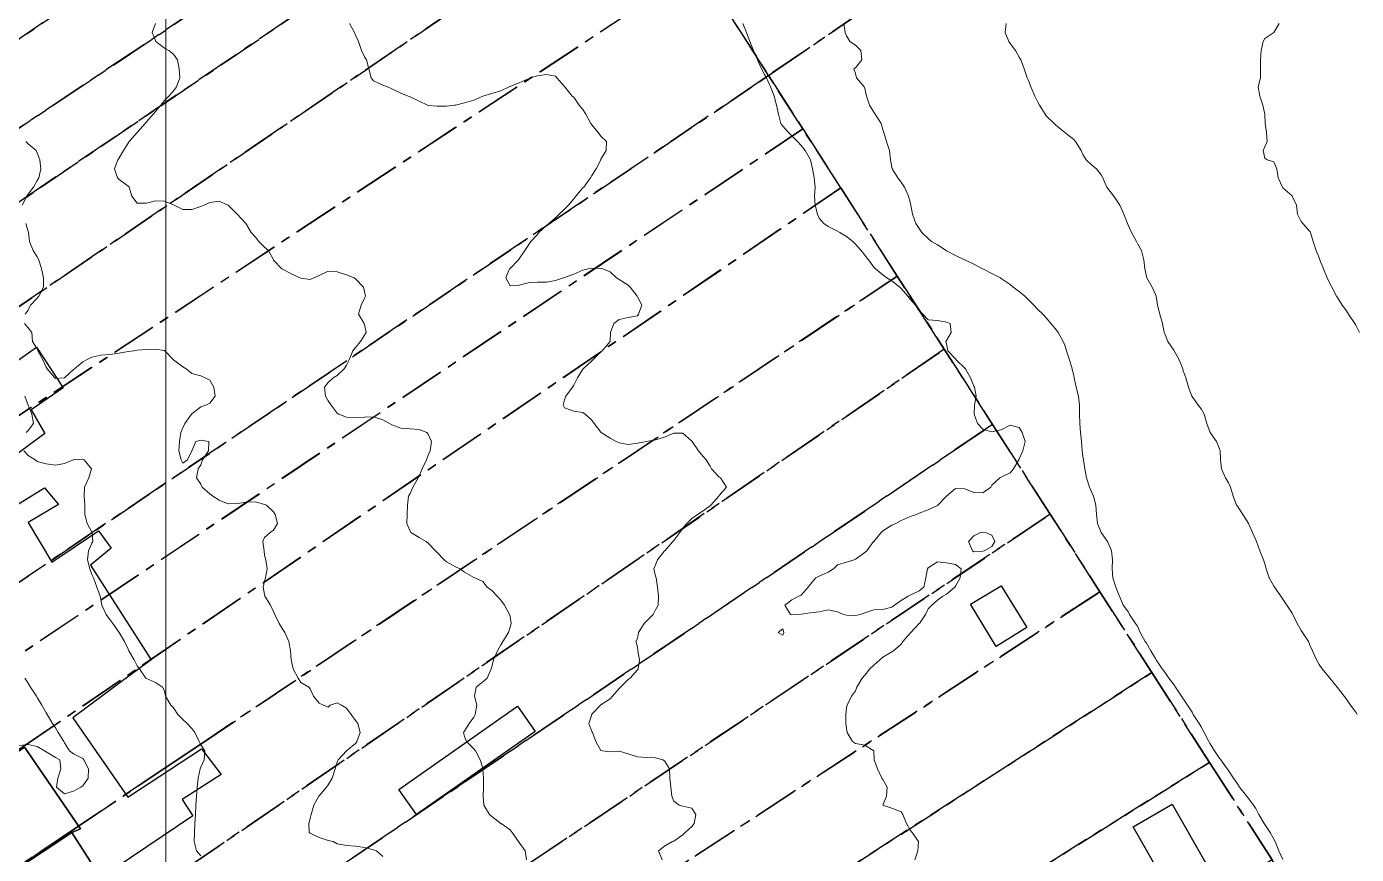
# Model space of a CAD drawing. Header units: centimetres. Extents: x 0 to 642158, y -847 to 649707.
# Drawn here: x 616659.2 to 616732.3, y 621418.5 to 621464.1 of the extents above; entities that cross this region are included whole.
import ezdxf

# ---------------------------------------------------------------- set-up
doc = ezdxf.new("R2010")
doc.units = ezdxf.units.CM
doc.header["$MEASUREMENT"] = 0
doc.linetypes.add('CENTERX2', pattern=[4, 2.5, -0.5, 0.5, -0.5])
doc.layers.add('MEV_grille', color=254, linetype='Continuous', lineweight=9)
doc.layers.add('WAL_topographie 0.5', color=253, linetype='Continuous', lineweight=20)
doc.layers.add('SPW_batiments', color=7, linetype='Continuous')
doc.layers.add('SPW_parcellaire cadastral', color=7, linetype='CENTERX2', lineweight=25, true_color=0xff0542)

# ---------------------------------------------------------------- blocks, each defined once
blk = doc.blocks.new('*U112')
at = {"layer": 'MEV_grille', "transparency": 33554687}
blk.add_lwpolyline([(0, 1825.476), (0, -1825.476)], dxfattribs=at)
blk = doc.blocks.new('*U113')
at = {"layer": 'MEV_grille', "color": 0, "linetype": 'ByBlock', "lineweight": -2, "transparency": 16777216}
blk.add_blockref('*U112', (1300, 0), dxfattribs=at)

msp = doc.modelspace()

# ---------------------------------------------------------------- linework, layer by layer
at = {"layer": 'SPW_batiments'}
for points in [[(616654.476, 621442.747), (616659.708, 621446.448), (616661.175, 621444.215)], [(616661.175, 621444.215), (616659.409, 621442.998), (616660.176, 621441.698), (616658.409, 621440.398)], [(616657.609, 621437.147), (616660.159, 621438.715), (616660.926, 621437.798), (616659.259, 621436.798), (616660.56, 621434.615), (616663.126, 621436.348), (616663.809, 621435.398), (616662.677, 621434.448), (616666.01, 621429.249), (616664.44, 621428.086), (616661.711, 621426.065), (616664.728, 621421.698), (616668.778, 621424.349), (616669.861, 621422.949), (616667.711, 621421.566), (616668.311, 621420.666), (616663.254, 621417.256), (616661.661, 621419.748), (616662.128, 621419.948), (616659.182, 621424.264), (616659.055, 621424.45)], [(616714.16, 621431.021), (616712.477, 621429.987), (616711.076, 621432.304), (616712.759, 621433.321), (616714.16, 621431.021)], [(616687.127, 621425.301), (616680.611, 621420.75), (616679.628, 621422.117), (616686.16, 621426.701), (616687.127, 621425.301)], [(616659.182, 621424.264), (616662.128, 621419.948), (616661.661, 621419.748), (616653.862, 621414.597), (616653.753, 621414.75), (616650.811, 621418.863), (616659.055, 621424.45), (616659.182, 621424.264)], [(616724.011, 621418.072), (616721.861, 621416.822), (616720.011, 621420.072), (616722.16, 621421.305), (616724.011, 621418.072)], [(616663.254, 621417.256), (616664.362, 621415.523), (616664.511, 621415.288), (616656.832, 621410.15), (616653.958, 621414.453), (616653.862, 621414.597), (616661.661, 621419.748), (616663.254, 621417.256)]]:
    msp.add_lwpolyline(points, dxfattribs=at)
at = {"layer": 'SPW_parcellaire cadastral'}
for points in [[(616696.133, 621467.351), (616693.082, 621472.101), (616690.565, 621476.021), (616688.886, 621478.637), (616686.522, 621482.319), (616684.46, 621485.532), (616682.167, 621489.104), (616680.714, 621491.366), (616679.157, 621493.792), (616675.912, 621498.847), (616673.396, 621502.766), (616677.348, 621505.492), (616683.225, 621509.546), (616727.772, 621539.425), (616728.606, 621539.982), (616746.651, 621552.566), (616774.889, 621512.583), (616699.965, 621461.379), (616697.945, 621464.525), (616696.133, 621467.351)], [(616709.628, 621446.327), (616707.044, 621450.352), (616703.931, 621455.201), (616701.85, 621458.443), (616699.965, 621461.379), (616774.889, 621512.583)], [(616686.522, 621482.319), (616653.394, 621459.731), (616640.659, 621451.047), (616632.165, 621445.256), (616630.005, 621448.326), (616638.517, 621454.142), (616643.336, 621457.435), (616684.46, 621485.532), (616686.522, 621482.319)], [(616634.338, 621442.166), (616632.165, 621445.256), (616640.659, 621451.047), (616653.394, 621459.731), (616686.522, 621482.319), (616688.886, 621478.637), (616653.961, 621455.286), (616646.815, 621450.508), (616642.858, 621447.862), (616634.338, 621442.166)], [(616634.338, 621442.166), (616642.858, 621447.862), (616646.815, 621450.508), (616653.961, 621455.286), (616688.886, 621478.637), (616690.565, 621476.021), (616650.003, 621448.485), (616644.846, 621444.984), (616636.393, 621439.245), (616634.338, 621442.166)], [(616693.082, 621472.101), (616650.774, 621443.24), (616647.536, 621441.032), (616647.054, 621440.89), (616639.157, 621435.316), (616636.393, 621439.245), (616644.846, 621444.984), (616650.003, 621448.485), (616690.565, 621476.021), (616693.082, 621472.101)], [(616693.082, 621472.101), (616696.133, 621467.351), (616657.348, 621441.768), (616652.007, 621438.232), (616641.84, 621431.501), (616639.157, 621435.316), (616647.054, 621440.89), (616647.536, 621441.032), (616650.774, 621443.24), (616693.082, 621472.101)], [(616843.298, 621468.926), (616844.699, 621459.573), (616763.576, 621407.792), (616743.058, 621394.144), (616740.611, 621398.066), (616738.619, 621401.169), (616736.954, 621403.762), (616734.539, 621407.524), (616731.193, 621412.737), (616729.448, 621415.455), (616727.649, 621418.257), (616724.212, 621423.611), (616721.042, 621428.548), (616718.189, 621432.992), (616715.449, 621437.26), (616712.283, 621442.191), (616709.628, 621446.327)], [(616699.965, 621461.379), (616657.201, 621432.475), (616654.792, 621430.847), (616646.326, 621425.124), (616644.243, 621428.085), (616641.84, 621431.501), (616652.007, 621438.232), (616657.348, 621441.768), (616696.133, 621467.351), (616697.945, 621464.525), (616699.965, 621461.379)], [(616699.965, 621461.379), (616701.85, 621458.443), (616656.608, 621428.074), (616648.258, 621422.378), (616646.326, 621425.124), (616654.792, 621430.847), (616657.201, 621432.475), (616699.965, 621461.379)], [(616703.931, 621455.201), (616658.965, 621424.462), (616650.745, 621418.842), (616648.258, 621422.378), (616656.608, 621428.074), (616701.85, 621458.443), (616703.931, 621455.201)], [(616703.931, 621455.201), (616707.044, 621450.352), (616668.574, 621424.506), (616666.569, 621423.159), (616661.967, 621420.067), (616653.69, 621414.506), (616650.745, 621418.842), (616658.965, 621424.462), (616703.931, 621455.201)], [(616664.392, 621415.351), (616656.697, 621410.082), (616653.69, 621414.506), (616661.967, 621420.067), (616666.569, 621423.159), (616668.574, 621424.506), (616707.044, 621450.352), (616709.628, 621446.327), (616664.392, 621415.351)], [(616664.392, 621415.351), (616709.628, 621446.327), (616712.283, 621442.191), (616673.378, 621415.838), (616666.889, 621411.442), (616664.392, 621415.351)], [(616715.449, 621437.26), (616669.903, 621406.726), (616662.396, 621401.694), (616659.276, 621406.285), (616666.889, 621411.442), (616673.378, 621415.838), (616712.283, 621442.191), (616715.449, 621437.26)], [(616715.449, 621437.26), (616718.189, 621432.992), (616672.472, 621403.148), (616664.807, 621398.145), (616662.396, 621401.694), (616669.903, 621406.726), (616715.449, 621437.26)], [(616664.807, 621398.145), (616672.472, 621403.148), (616718.189, 621432.992), (616721.042, 621428.548), (616683.708, 621404.479), (616675.387, 621399.115), (616667.572, 621394.076), (616664.807, 621398.145)], [(616670.416, 621389.89), (616667.572, 621394.076), (616675.387, 621399.115), (616683.708, 621404.479), (616721.042, 621428.548), (616724.212, 621423.611), (616686.51, 621399.978), (616684.895, 621398.966), (616670.416, 621389.89)], [(616727.649, 621418.257), (616684.673, 621392.589), (616681.476, 621390.68), (616673.227, 621385.753), (616670.416, 621389.89), (616684.895, 621398.966), (616686.51, 621399.978), (616724.212, 621423.611), (616727.649, 621418.257)]]:
    msp.add_lwpolyline(points, dxfattribs=at)
at = {"layer": 'WAL_topographie 0.5'}
for points in [[(616666.25, 621464.25), (616666.062, 621463.75), (616666.25, 621463.306), (616666.28, 621463.25), (616666.75, 621462.879), (616666.984, 621462.75), (616667.25, 621462.548), (616667.463, 621462.25), (616667.561, 621461.75), (616667.587, 621461.25), (616667.409, 621460.75), (616667.25, 621460.533), (616666.992, 621460.25), (616666.75, 621460.015), (616666.545, 621459.75), (616666.25, 621459.403), (616666.124, 621459.25), (616665.75, 621458.83), (616665.691, 621458.75), (616665.25, 621458.25), (616665.25, 621458.25), (616664.805, 621457.75), (616664.75, 621457.653), (616664.496, 621457.25), (616664.25, 621456.861), (616664.18, 621456.75), (616664, 621456.25), (616664.155, 621455.75), (616664.25, 621455.655), (616664.75, 621455.292), (616664.803, 621455.25), (616664.944, 621454.75), (616665.25, 621454.357), (616665.75, 621454.354), (616666.25, 621454.485), (616666.75, 621454.474), (616667.25, 621454.269), (616667.286, 621454.25), (616667.75, 621454.005), (616668.25, 621454.004), (616668.75, 621454.171), (616668.929, 621454.25), (616669.25, 621454.405), (616669.75, 621454.471), (616670.25, 621454.25), (616670.25, 621454.25), (616670.75, 621453.75), (616670.75, 621453.75), (616671.214, 621453.25), (616671.25, 621453.191), (616671.509, 621452.75), (616671.75, 621452.5), (616671.939, 621452.25), (616672.25, 621451.947), (616672.471, 621451.75), (616672.738, 621451.25), (616672.75, 621451.23), (616673.194, 621450.75), (616673.25, 621450.725), (616673.75, 621450.462), (616674.213, 621450.25), (616674.25, 621450.232), (616674.75, 621450.158), (616674.964, 621450.25), (616675.25, 621450.378), (616675.75, 621450.62), (616676.25, 621450.588), (616676.75, 621450.427), (616677.173, 621450.25), (616677.25, 621450.204), (616677.685, 621449.75), (616677.75, 621449.5), (616677.797, 621449.25), (616677.75, 621449.143), (616677.56, 621448.75), (616677.423, 621448.25), (616677.72, 621447.75), (616677.75, 621447.683), (616677.83, 621447.25), (616677.75, 621447.095), (616677.53, 621446.75), (616677.25, 621446.42), (616677.112, 621446.25), (616676.899, 621445.75), (616676.75, 621445.444), (616676.624, 621445.25), (616676.25, 621444.89), (616676.024, 621444.75), (616675.75, 621444.5), (616675.546, 621444.25), (616675.604, 621443.75), (616675.75, 621443.5), (616675.919, 621443.25), (616676.25, 621442.814), (616676.333, 621442.75), (616676.75, 621442.592), (616677.25, 621442.569), (616677.75, 621442.592), (616678.25, 621442.617), (616678.75, 621442.452), (616679.117, 621442.25), (616679.25, 621442.167), (616679.75, 621441.997), (616680.25, 621441.958), (616680.75, 621441.917), (616681.173, 621441.75), (616681.25, 621441.667), (616681.429, 621441.25), (616681.353, 621440.75), (616681.25, 621440.5), (616681.157, 621440.25), (616680.924, 621439.75), (616680.75, 621439.363), (616680.696, 621439.25), (616680.413, 621438.75), (616680.25, 621438.404), (616680.172, 621438.25), (616680.102, 621437.75), (616680.09, 621437.25), (616680.073, 621436.75), (616680.25, 621436.325), (616680.302, 621436.25), (616680.75, 621435.973), (616681.139, 621435.75), (616681.25, 621435.656), (616681.644, 621435.25), (616681.75, 621435.16), (616682.131, 621434.75), (616682.25, 621434.646), (616682.75, 621434.366), (616683.01, 621434.25), (616683.25, 621434.068), (616683.75, 621433.769), (616683.822, 621433.75), (616684.25, 621433.55), (616684.487, 621433.25), (616684.75, 621433.058), (616685.046, 621432.75), (616685.25, 621432.53), (616685.439, 621432.25), (616685.721, 621431.75), (616685.75, 621431.625), (616685.817, 621431.25), (616685.75, 621431.05), (616685.66, 621430.75), (616685.355, 621430.25), (616685.25, 621430.083), (616685.057, 621429.75), (616684.843, 621429.25), (616684.75, 621428.869), (616684.708, 621428.75), (616684.5, 621428.25), (616684.25, 621428.032), (616683.895, 621427.75), (616683.801, 621427.25), (616683.915, 621426.75), (616683.834, 621426.25), (616683.75, 621426.089), (616683.497, 621425.75), (616683.25, 621425.326), (616683.197, 621425.25), (616683.25, 621425.031), (616683.362, 621424.75), (616683.75, 621424.353), (616683.85, 621424.25), (616684.11, 621423.75), (616684.25, 621423.288), (616684.255, 621423.25), (616684.283, 621422.75), (616684.294, 621422.25), (616684.27, 621421.75), (616684.302, 621421.25), (616684.627, 621420.75), (616684.75, 621420.631), (616685.25, 621420.258), (616685.266, 621420.25), (616685.75, 621419.898), (616685.875, 621419.75), (616686.217, 621419.25), (616686.25, 621419.209), (616686.583, 621418.75), (616686.662, 621418.25)], [(616676.913, 621464.25), (616677.189, 621463.75), (616677.25, 621463.6), (616677.409, 621463.25), (616677.583, 621462.75), (616677.75, 621462.408), (616677.847, 621462.25), (616677.987, 621461.75), (616678.118, 621461.25), (616678.25, 621461.089), (616678.75, 621460.856), (616679.019, 621460.75), (616679.25, 621460.653), (616679.75, 621460.407), (616680.143, 621460.25), (616680.25, 621460.208), (616680.75, 621459.976), (616681.217, 621459.75), (616681.25, 621459.737), (616681.75, 621459.695), (616682.25, 621459.704), (616682.687, 621459.75), (616682.75, 621459.756), (616683.25, 621459.875), (616683.75, 621460.031), (616684.25, 621460.25), (616684.25, 621460.25), (616684.75, 621460.396), (616685.25, 621460.545), (616685.7, 621460.75), (616685.75, 621460.774), (616686.25, 621460.984), (616686.75, 621461.207), (616686.855, 621461.25), (616687.25, 621461.364), (616687.75, 621461.433), (616688.25, 621461.354), (616688.328, 621461.25), (616688.75, 621460.768), (616688.758, 621460.75), (616689.158, 621460.25), (616689.25, 621460.184), (616689.557, 621459.75), (616689.75, 621459.512), (616689.918, 621459.25), (616690.198, 621458.75), (616690.25, 621458.675), (616690.595, 621458.25), (616690.75, 621458.05), (616691.057, 621457.75), (616691.034, 621457.25), (616690.75, 621456.773), (616690.738, 621456.75), (616690.481, 621456.25), (616690.25, 621455.886), (616690.176, 621455.75), (616689.807, 621455.25), (616689.75, 621455.197), (616689.366, 621454.75), (616689.25, 621454.592), (616688.969, 621454.25), (616688.75, 621454.026), (616688.457, 621453.75), (616688.25, 621453.561), (616687.882, 621453.25), (616687.75, 621453.125), (616687.339, 621452.75), (616687.25, 621452.645), (616686.89, 621452.25), (616686.75, 621452.039), (616686.556, 621451.75), (616686.25, 621451.294), (616686.216, 621451.25), (616685.75, 621450.776), (616685.727, 621450.75), (616685.511, 621450.25), (616685.75, 621449.81), (616686.25, 621449.861), (616686.75, 621449.982), (616687.25, 621450.01), (616687.75, 621450.025), (616688.25, 621450.105), (616688.693, 621450.25), (616688.75, 621450.276), (616689.25, 621450.462), (616689.75, 621450.668), (616690.039, 621450.75), (616690.25, 621450.786), (616690.75, 621450.771), (616690.855, 621450.75), (616691.25, 621450.58), (616691.604, 621450.25), (616691.75, 621450.155), (616692.25, 621449.857), (616692.355, 621449.75), (616692.734, 621449.25), (616692.75, 621449.21), (616692.995, 621448.75), (616692.818, 621448.25), (616692.75, 621448.169), (616692.25, 621448.07), (616691.75, 621447.961), (616691.45, 621447.75), (616691.276, 621447.25), (616691.25, 621446.75), (616691.25, 621446.75), (616690.818, 621446.25), (616690.75, 621446.193), (616690.307, 621445.75), (616690.25, 621445.698), (616689.763, 621445.25), (616689.75, 621445.232), (616689.454, 621444.75), (616689.25, 621444.362), (616689.175, 621444.25), (616688.816, 621443.75), (616688.75, 621443.541), (616688.669, 621443.25), (616688.75, 621443.104), (616689.25, 621442.922), (616689.75, 621442.841), (616689.881, 621442.75), (616690.25, 621442.435), (616690.378, 621442.25), (616690.75, 621441.767), (616690.768, 621441.75), (616691.25, 621441.443), (616691.59, 621441.25), (616691.75, 621441.183), (616692.25, 621441.096), (616692.75, 621441.158), (616693.25, 621441.25), (616693.25, 621441.25), (616693.75, 621441.343), (616694.25, 621441.491), (616694.75, 621441.721), (616695.25, 621441.719), (616695.75, 621441.271), (616695.77, 621441.25), (616696.115, 621440.75), (616696.25, 621440.566), (616696.536, 621440.25), (616696.75, 621439.904), (616696.833, 621439.75), (616697.25, 621439.296), (616697.321, 621439.25), (616697.658, 621438.75), (616697.25, 621438.28), (616697.237, 621438.25), (616696.782, 621437.75), (616696.75, 621437.72), (616696.25, 621437.375), (616696.066, 621437.25), (616695.75, 621437.019), (616695.467, 621436.75), (616695.25, 621436.485), (616695.086, 621436.25), (616694.75, 621435.812), (616694.699, 621435.75), (616694.258, 621435.25), (616694.25, 621435.238), (616693.865, 621434.75), (616693.75, 621434.464), (616693.652, 621434.25), (616693.75, 621433.841), (616693.779, 621433.75), (616693.865, 621433.25), (616693.906, 621432.75), (616693.893, 621432.25), (616693.75, 621431.993), (616693.611, 621431.75), (616693.25, 621431.377), (616693.133, 621431.25), (616692.805, 621430.75), (616692.75, 621430.417), (616692.667, 621430.25), (616692.75, 621429.964), (616692.769, 621429.75), (616692.862, 621429.25), (616692.794, 621428.75), (616692.75, 621428.694), (616692.361, 621428.25), (616692.25, 621428.164), (616691.824, 621427.75), (616691.75, 621427.671), (616691.383, 621427.25), (616691.25, 621427.099), (616690.75, 621426.768), (616690.728, 621426.75), (616690.25, 621426.256), (616690.245, 621426.25), (616690.083, 621425.75), (616690.25, 621425.313), (616690.285, 621425.25), (616690.459, 621424.75), (616690.75, 621424.269), (616690.833, 621424.25), (616691.25, 621424.192), (616691.75, 621424.231), (616692.25, 621424.083), (616692.75, 621423.924), (616693.25, 621423.882), (616693.75, 621423.865), (616694.159, 621423.75), (616694.25, 621423.691), (616694.513, 621423.25), (616694.545, 621422.75), (616694.59, 621422.25), (616694.647, 621421.75), (616694.75, 621421.47), (616695.056, 621421.25), (616695.25, 621421.195), (616695.75, 621421.086), (616695.973, 621420.75), (616695.871, 621420.25), (616695.75, 621420.091), (616695.383, 621419.75), (616695.25, 621419.619), (616694.75, 621419.273), (616694.679, 621419.25), (616694.25, 621419), (616693.917, 621418.75), (616694.107, 621418.25)], [(616698.546, 621464.25), (616698.747, 621463.75), (616698.75, 621463.742), (616698.935, 621463.25), (616699.143, 621462.75), (616699.25, 621462.475), (616699.352, 621462.25), (616699.581, 621461.75), (616699.75, 621461.431), (616699.851, 621461.25), (616700.079, 621460.75), (616700.25, 621460.304), (616700.269, 621460.25), (616700.409, 621459.75), (616700.505, 621459.25), (616700.647, 621458.75), (616700.75, 621458.6), (616701.063, 621458.25), (616701.25, 621458.069), (616701.56, 621457.75), (616701.75, 621457.529), (616701.974, 621457.25), (616702.25, 621456.783), (616702.266, 621456.75), (616702.375, 621456.25), (616702.474, 621455.75), (616702.525, 621455.25), (616702.489, 621454.75), (616702.52, 621454.25), (616702.65, 621453.75), (616702.75, 621453.544), (616702.996, 621453.25), (616703.25, 621453.085), (616703.75, 621452.829), (616703.892, 621452.75), (616704.25, 621452.526), (616704.596, 621452.25), (616704.75, 621452.108), (616705.048, 621451.75), (616705.25, 621451.507), (616705.452, 621451.25), (616705.75, 621450.85), (616705.836, 621450.75), (616706.25, 621450.412), (616706.466, 621450.25), (616706.75, 621450.093), (616707.176, 621449.75), (616707.25, 621449.675), (616707.629, 621449.25), (616707.75, 621449.085), (616708.039, 621448.75), (616708.25, 621448.434), (616708.448, 621448.25), (616708.75, 621447.939), (616709.25, 621447.905), (616709.75, 621447.826), (616709.95, 621447.75), (616710.006, 621447.25), (616709.75, 621446.813), (616709.72, 621446.75), (616709.75, 621446.625), (616709.821, 621446.25), (616710.25, 621445.792), (616710.288, 621445.75), (616710.75, 621445.295), (616710.786, 621445.25), (616711.066, 621444.75), (616711.25, 621444.294), (616711.281, 621444.25), (616711.372, 621443.75), (616711.294, 621443.25), (616711.267, 621442.75), (616711.455, 621442.25), (616711.75, 621441.925), (616712.25, 621441.785), (616712.75, 621441.904), (616713.25, 621442.154), (616713.75, 621442.031), (616713.917, 621441.75), (616714.068, 621441.25), (616713.946, 621440.75), (616713.75, 621440.3), (616713.722, 621440.25), (616713.434, 621439.75), (616713.25, 621439.531), (616712.75, 621439.297), (616712.687, 621439.25), (616712.25, 621438.846), (616712.194, 621438.75), (616711.75, 621438.437), (616711.25, 621438.447), (616710.75, 621438.65), (616710.25, 621438.665), (616709.75, 621438.25), (616709.75, 621438.25), (616709.266, 621437.75), (616709.25, 621437.74), (616708.75, 621437.505), (616708.25, 621437.306), (616708.092, 621437.25), (616707.75, 621437.134), (616707.25, 621436.913), (616706.957, 621436.75), (616706.75, 621436.653), (616706.25, 621436.344), (616706.15, 621436.25), (616705.75, 621435.762), (616705.742, 621435.75), (616705.373, 621435.25), (616705.25, 621435.153), (616704.75, 621434.779), (616704.667, 621434.75), (616704.25, 621434.614), (616703.75, 621434.473), (616703.527, 621434.25), (616703.25, 621434.062), (616702.75, 621433.859), (616702.556, 621433.75), (616702.25, 621433.399), (616702.147, 621433.25), (616701.75, 621432.8), (616701.63, 621432.75), (616701.25, 621432.544), (616700.864, 621432.25), (616701.179, 621431.75), (616701.25, 621431.724), (616701.5, 621431.75), (616701.75, 621431.769), (616702.25, 621431.839), (616702.75, 621431.896), (616703.25, 621431.995), (616703.75, 621431.896), (616704.083, 621431.75), (616704.25, 621431.702), (616704.75, 621431.688), (616705, 621431.75), (616705.25, 621431.828), (616705.75, 621431.99), (616706.25, 621432.009), (616706.75, 621432.138), (616706.882, 621432.25), (616707.25, 621432.519), (616707.65, 621432.75), (616707.75, 621432.808), (616708.25, 621433.041), (616708.5, 621433.25), (616708.617, 621433.75), (616708.709, 621434.25), (616708.75, 621434.314), (616709.25, 621434.639), (616709.75, 621434.576), (616710.25, 621434.494), (616710.556, 621434.25), (616710.509, 621433.75), (616710.25, 621433.298), (616710.212, 621433.25), (616709.75, 621432.865), (616709.554, 621432.75), (616709.25, 621432.532), (616708.936, 621432.25), (616708.75, 621432.047), (616708.586, 621431.75), (616708.256, 621431.25), (616708.25, 621431.243), (616707.784, 621430.75), (616707.75, 621430.712), (616707.354, 621430.25), (616707.25, 621430.119), (616706.826, 621429.75), (616706.75, 621429.697), (616706.25, 621429.398), (616706.079, 621429.25), (616705.75, 621428.959), (616705.53, 621428.75), (616705.25, 621428.406), (616705.114, 621428.25), (616704.823, 621427.75), (616704.75, 621427.55), (616704.525, 621427.25), (616704.292, 621426.75), (616704.25, 621426.625), (616704.212, 621426.25), (616704.213, 621425.75), (616704.25, 621425.5), (616704.296, 621425.25), (616704.575, 621424.75), (616704.75, 621424.647), (616705.25, 621424.56), (616705.75, 621424.25), (616705.75, 621424.25), (616705.778, 621423.75), (616705.95, 621423.25), (616706.197, 621422.75), (616706.25, 621422.673), (616706.489, 621422.25), (616706.444, 621421.75), (616706.25, 621421.25), (616706.75, 621421.083), (616707.25, 621420.89), (616707.356, 621420.75), (616707.558, 621420.25), (616707.75, 621419.88), (616707.859, 621419.75), (616708.212, 621419.25), (616708.181, 621418.75), (616708.009, 621418.25)], [(616704.095, 621464.25), (616704.177, 621463.75), (616704.25, 621463.562), (616704.442, 621463.25), (616704.75, 621463.045), (616705.038, 621462.75), (616705.088, 621462.25), (616704.75, 621461.808), (616704.65, 621461.75), (616704.75, 621461.5), (616704.808, 621461.25), (616705.222, 621460.75), (616705.25, 621460.667), (616705.35, 621460.25), (616705.515, 621459.75), (616705.75, 621459.363), (616705.83, 621459.25), (616706.15, 621458.75), (616706.25, 621458.404), (616706.301, 621458.25), (616706.45, 621457.75), (616706.618, 621457.25), (616706.677, 621456.75), (616706.75, 621456.341), (616706.769, 621456.25), (616707.069, 621455.75), (616707.25, 621455.52), (616707.432, 621455.25), (616707.662, 621454.75), (616707.75, 621454.417), (616707.787, 621454.25), (616707.877, 621453.75), (616708.071, 621453.25), (616708.25, 621452.972), (616708.388, 621452.75), (616708.75, 621452.411), (616708.919, 621452.25), (616709.25, 621452.068), (616709.722, 621451.75), (616709.75, 621451.737), (616710.25, 621451.49), (616710.737, 621451.25), (616710.75, 621451.245), (616711.25, 621451.015), (616711.735, 621450.75), (616711.75, 621450.742), (616712.25, 621450.486), (616712.711, 621450.25), (616712.75, 621450.226), (616713.25, 621449.88), (616713.418, 621449.75), (616713.75, 621449.505), (616714.056, 621449.25), (616714.25, 621449.05), (616714.548, 621448.75), (616714.75, 621448.533), (616715.055, 621448.25), (616715.25, 621448.034), (616715.492, 621447.75), (616715.75, 621447.449), (616715.883, 621447.25), (616716.158, 621446.75), (616716.25, 621446.55), (616716.354, 621446.25), (616716.513, 621445.75), (616716.664, 621445.25), (616716.75, 621444.862), (616716.776, 621444.75), (616716.879, 621444.25), (616717.001, 621443.75), (616717.069, 621443.25), (616717.066, 621442.75), (616717.076, 621442.25), (616717.126, 621441.75), (616717.166, 621441.25), (616717.208, 621440.75), (616717.25, 621440.422), (616717.276, 621440.25), (616717.356, 621439.75), (616717.454, 621439.25), (616717.62, 621438.75), (616717.75, 621438.445), (616717.839, 621438.25), (616717.963, 621437.75), (616718.002, 621437.25), (616718.053, 621436.75), (616718.25, 621436.25), (616718.25, 621436.25), (616718.594, 621435.75), (616718.75, 621435.429), (616718.821, 621435.25), (616718.88, 621434.75), (616718.857, 621434.25), (616718.889, 621433.75), (616719.052, 621433.25), (616719.25, 621432.778), (616719.261, 621432.75), (616719.473, 621432.25), (616719.75, 621431.863), (616719.821, 621431.75), (616720.148, 621431.25), (616720.25, 621431.095), (616720.391, 621430.75), (616720.681, 621430.25), (616720.75, 621430.164), (616720.982, 621429.75), (616721.25, 621429.32), (616721.284, 621429.25), (616721.601, 621428.75), (616721.75, 621428.575), (616721.978, 621428.25), (616722.25, 621427.886), (616722.338, 621427.75), (616722.668, 621427.25), (616722.75, 621427.145), (616722.994, 621426.75), (616723.25, 621426.363), (616723.321, 621426.25), (616723.644, 621425.75), (616723.75, 621425.561), (616723.919, 621425.25), (616724.178, 621424.75), (616724.25, 621424.623), (616724.479, 621424.25), (616724.75, 621423.865), (616724.838, 621423.75), (616725.187, 621423.25), (616725.25, 621423.168), (616725.529, 621422.75), (616725.75, 621422.431), (616725.867, 621422.25), (616726.25, 621421.772), (616726.265, 621421.75), (616726.624, 621421.25), (616726.75, 621421.069), (616726.921, 621420.75), (616727.211, 621420.25), (616727.25, 621420.196), (616727.546, 621419.75), (616727.75, 621419.388), (616727.815, 621419.25), (616728.018, 621418.75), (616728.25, 621418.273)], [(616713.034, 621464.25), (616712.974, 621463.75), (616713.181, 621463.25), (616713.25, 621463.15), (616713.548, 621462.75), (616713.75, 621462.385), (616713.829, 621462.25), (616714.016, 621461.75), (616714.193, 621461.25), (616714.25, 621461.107), (616714.389, 621460.75), (616714.598, 621460.25), (616714.75, 621459.96), (616714.87, 621459.75), (616715.171, 621459.25), (616715.25, 621459.152), (616715.662, 621458.75), (616715.75, 621458.674), (616716.25, 621458.25), (616716.25, 621458.25), (616716.75, 621457.869), (616716.85, 621457.75), (616717.15, 621457.25), (616717.25, 621457.042), (616717.429, 621456.75), (616717.75, 621456.452), (616718, 621456.25), (616718.25, 621455.923), (616718.346, 621455.75), (616718.559, 621455.25), (616718.75, 621455.009), (616718.95, 621454.75), (616719.25, 621454.313), (616719.284, 621454.25), (616719.505, 621453.75), (616719.704, 621453.25), (616719.75, 621453.119), (616719.929, 621452.75), (616720.203, 621452.25), (616720.25, 621452.15), (616720.464, 621451.75), (616720.597, 621451.25), (616720.648, 621450.75), (616720.75, 621450.333), (616720.774, 621450.25), (616721.061, 621449.75), (616721.25, 621449.338), (616721.283, 621449.25), (616721.35, 621448.75), (616721.484, 621448.25), (616721.625, 621447.75), (616721.726, 621447.25), (616721.75, 621447.179), (616721.917, 621446.75), (616722.25, 621446.27), (616722.262, 621446.25), (616722.543, 621445.75), (616722.739, 621445.25), (616722.75, 621445.2), (616722.911, 621444.75), (616723.054, 621444.25), (616723.232, 621443.75), (616723.25, 621443.724), (616723.583, 621443.25), (616723.75, 621443.045), (616723.912, 621442.75), (616724.062, 621442.25), (616724.25, 621441.75), (616724.25, 621441.75), (616724.593, 621441.25), (616724.75, 621440.883), (616724.803, 621440.75), (616724.824, 621440.25), (616724.879, 621439.75), (616725.1, 621439.25), (616725.25, 621438.985), (616725.368, 621438.75), (616725.507, 621438.25), (616725.705, 621437.75), (616725.75, 621437.692), (616726.053, 621437.25), (616726.25, 621436.937), (616726.357, 621436.75), (616726.579, 621436.25), (616726.75, 621435.844), (616726.787, 621435.75), (616726.977, 621435.25), (616727.185, 621434.75), (616727.25, 621434.536), (616727.335, 621434.25), (616727.487, 621433.75), (616727.75, 621433.296), (616727.778, 621433.25), (616728.125, 621432.75), (616728.25, 621432.577), (616728.462, 621432.25), (616728.75, 621431.808), (616728.785, 621431.75), (616729.034, 621431.25), (616729.25, 621430.87), (616729.325, 621430.75), (616729.65, 621430.25), (616729.75, 621430.028), (616729.878, 621429.75), (616730.096, 621429.25), (616730.25, 621428.989), (616730.412, 621428.75), (616730.75, 621428.339), (616730.821, 621428.25), (616731.235, 621427.75), (616731.25, 621427.73), (616731.614, 621427.25), (616731.75, 621427.083), (616731.964, 621426.75), (616732.25, 621426.375), (616732.337, 621426.25)], [(616728.04, 621464.25), (616727.75, 621463.75), (616727.75, 621463.75), (616727.25, 621463.417), (616727.159, 621463.25), (616727.06, 621462.75), (616727.015, 621462.25), (616727.019, 621461.75), (616727.013, 621461.25), (616726.886, 621460.75), (616726.972, 621460.25), (616727.153, 621459.75), (616727.25, 621459.25), (616727.25, 621459.25), (616727.28, 621458.75), (616727.353, 621458.25), (616727.39, 621457.75), (616727.25, 621457.458), (616727.167, 621457.25), (616727.25, 621456.833), (616727.375, 621456.75), (616727.75, 621456.635), (616727.911, 621456.25), (616727.993, 621455.75), (616728.218, 621455.25), (616728.25, 621455.213), (616728.75, 621454.767), (616728.762, 621454.75), (616728.987, 621454.25), (616729.05, 621453.75), (616729.25, 621453.361), (616729.35, 621453.25), (616729.75, 621452.779), (616729.764, 621452.75), (616729.907, 621452.25), (616730.068, 621451.75), (616730.25, 621451.35), (616730.287, 621451.25), (616730.483, 621450.75), (616730.683, 621450.25), (616730.75, 621450.092), (616730.947, 621449.75), (616731.203, 621449.25), (616731.25, 621449.167), (616731.509, 621448.75), (616731.75, 621448.432), (616731.855, 621448.25), (616732.202, 621447.75), (616732.25, 621447.656), (616732.46, 621447.25)], [(616659.12, 621457.75), (616659.25, 621457.633), (616659.692, 621457.25), (616659.75, 621457.135), (616659.891, 621456.75), (616659.94, 621456.25), (616659.847, 621455.75), (616659.75, 621455.608), (616659.548, 621455.25), (616659.25, 621454.856), (616659.185, 621454.75), (616658.914, 621454.25)], [(616659.118, 621453.25), (616659.25, 621452.813), (616659.269, 621452.75), (616659.326, 621452.25), (616659.53, 621451.75), (616659.75, 621451.41), (616659.845, 621451.25), (616659.994, 621450.75), (616660.091, 621450.25), (616660.099, 621449.75), (616659.84, 621449.25), (616659.75, 621449.131), (616659.387, 621448.75), (616659.25, 621448.486), (616659.096, 621448.25)], [(616659.042, 621447.75), (616659.25, 621447.512), (616659.446, 621447.25), (616659.489, 621446.75), (616659.75, 621446.353), (616659.792, 621446.25), (616660.065, 621445.75), (616660.25, 621445.345), (616660.305, 621445.25), (616660.727, 621444.75), (616660.75, 621444.728), (616661.25, 621444.75), (616661.25, 621444.75), (616661.75, 621445.212), (616661.792, 621445.25), (616662.25, 621445.637), (616662.452, 621445.75), (616662.75, 621445.901), (616663.25, 621446), (616663.75, 621446.039), (616664.25, 621446.105), (616664.75, 621446.199), (616665.066, 621446.25), (616665.25, 621446.282), (616665.75, 621446.315), (616666.25, 621446.329), (616666.75, 621446.262), (616666.762, 621446.25), (616667.235, 621445.75), (616667.25, 621445.738), (616667.75, 621445.356), (616667.946, 621445.25), (616668.25, 621444.993), (616668.75, 621444.864), (616668.977, 621444.75), (616669.25, 621444.622), (616669.461, 621444.25), (616669.536, 621443.75), (616669.25, 621443.358), (616669.03, 621443.25), (616668.75, 621443.161), (616668.25, 621442.768), (616668.235, 621442.75), (616667.858, 621442.25), (616667.75, 621442), (616667.639, 621441.75), (616667.575, 621441.25), (616667.531, 621440.75), (616667.671, 621440.25), (616667.75, 621440.065), (616668.013, 621440.25), (616668.25, 621440.75), (616668.25, 621440.75), (616668.47, 621441.25), (616668.75, 621441.336), (616669.187, 621441.25), (616669.173, 621440.75), (616668.842, 621440.25), (616668.75, 621439.964), (616668.605, 621439.75), (616668.5, 621439.25), (616668.75, 621438.904), (616668.825, 621438.75), (616669.25, 621438.375), (616669.409, 621438.25), (616669.75, 621438.021), (616670.25, 621437.835), (616670.75, 621437.846), (616671.25, 621437.925), (616671.75, 621437.935), (616672.25, 621437.797), (616672.354, 621437.75), (616672.75, 621437.385), (616672.842, 621437.25), (616672.958, 621436.75), (616672.75, 621436.383), (616672.55, 621436.25), (616672.25, 621435.977), (616672.157, 621435.75), (616672.224, 621435.25), (616672.25, 621435), (616672.313, 621434.75), (616672.396, 621434.25), (616672.294, 621433.75), (616672.25, 621433.571), (616672.18, 621433.25), (616672.25, 621432.841), (616672.265, 621432.75), (616672.572, 621432.25), (616672.75, 621431.912), (616672.82, 621431.75), (616673.059, 621431.25), (616673.25, 621430.92), (616673.363, 621430.75), (616673.579, 621430.25), (616673.681, 621429.75), (616673.716, 621429.25), (616673.75, 621429.083), (616673.828, 621428.75), (616674.095, 621428.25), (616674.25, 621428.009), (616674.687, 621427.75), (616674.75, 621427.659), (616674.946, 621427.25), (616675.25, 621426.861), (616675.5, 621426.75), (616675.75, 621426.65), (616675.85, 621426.75), (616676.25, 621426.893), (616676.479, 621426.75), (616676.75, 621426.589), (616677.013, 621426.25), (616677.25, 621425.91), (616677.377, 621425.75), (616677.51, 621425.25), (616677.33, 621424.75), (616677.25, 621424.652), (616676.75, 621424.25), (616676.75, 621424.25), (616676.301, 621423.75), (616676.25, 621423.621), (616676.125, 621423.25), (616675.964, 621422.75), (616675.75, 621422.375), (616675.661, 621422.25), (616675.25, 621421.774), (616675.23, 621421.75), (616674.955, 621421.25), (616674.818, 621420.75), (616674.75, 621420.515), (616674.682, 621420.25), (616674.709, 621419.75), (616674.75, 621419.71), (616675.25, 621419.474), (616675.75, 621419.32), (616676.016, 621419.25), (616676.25, 621419.125), (616676.75, 621419.033), (616677.25, 621419), (616677.75, 621418.931), (616678.25, 621418.808), (616678.398, 621418.75), (616678.75, 621418.427)], [(616659.061, 621443.75), (616659.25, 621443.25), (616659.25, 621443.25), (616659.449, 621442.75), (616659.543, 621442.25), (616659.25, 621441.854), (616659.134, 621441.75)], [(616659.015, 621440.75), (616659.25, 621440.479), (616659.636, 621440.25), (616659.75, 621440.155), (616660.25, 621440.029), (616660.75, 621439.95), (616661.25, 621440.049), (616661.732, 621440.25), (616661.75, 621440.255), (616662.25, 621440.281), (616662.326, 621440.25), (616662.733, 621439.75), (616662.593, 621439.25), (616662.356, 621438.75), (616662.336, 621438.25), (616662.359, 621437.75), (616662.372, 621437.25), (616662.5, 621436.75), (616662.75, 621436.273), (616662.764, 621436.25), (616662.813, 621435.75), (616662.75, 621435.667), (616662.562, 621435.25), (616662.519, 621434.75), (616662.65, 621434.25), (616662.75, 621433.933), (616662.843, 621433.75), (616663.023, 621433.25), (616663.212, 621432.75), (616663.25, 621432.562), (616663.296, 621432.25), (616663.537, 621431.75), (616663.75, 621431.466), (616663.914, 621431.25), (616664.25, 621430.761), (616664.259, 621430.75), (616664.546, 621430.25), (616664.75, 621429.833), (616664.795, 621429.75), (616665.072, 621429.25), (616665.25, 621428.917), (616665.371, 621428.75), (616665.722, 621428.25), (616665.75, 621428.215), (616666.25, 621428), (616666.643, 621427.75), (616666.75, 621427.536), (616666.809, 621427.25), (616667.102, 621426.75), (616667.25, 621426.617), (616667.49, 621426.25), (616667.75, 621425.967), (616667.992, 621425.75), (616668.25, 621425.479), (616668.421, 621425.25), (616668.663, 621424.75), (616668.75, 621424.569), (616668.963, 621424.25), (616668.921, 621423.75), (616668.75, 621423.35), (616668.717, 621423.25), (616668.592, 621422.75), (616668.538, 621422.25), (616668.502, 621421.75), (616668.476, 621421.25), (616668.455, 621420.75), (616668.425, 621420.25), (616668.392, 621419.75), (616668.388, 621419.25), (616668.505, 621418.75), (616668.75, 621418.464)], [(616711.813, 621435.25), (616711.75, 621435.226), (616711.25, 621435.183), (616711.176, 621435.25), (616710.95, 621435.75), (616711.25, 621436.068), (616711.625, 621436.25), (616711.75, 621436.272), (616711.893, 621436.25), (616712.25, 621436.099), (616712.399, 621435.75), (616712.25, 621435.489), (616711.813, 621435.25)], [(616700.75, 621430.607), (616700.796, 621430.75), (616700.75, 621430.95), (616700.5, 621430.75), (616700.75, 621430.607)], [(616659.069, 621428.25), (616659.25, 621427.966), (616659.386, 621427.75), (616659.705, 621427.25), (616659.75, 621427.176), (616660, 621426.75), (616660.25, 621426.336), (616660.303, 621426.25), (616660.599, 621425.75), (616660.75, 621425.508), (616660.905, 621425.25), (616661.222, 621424.75), (616661.25, 621424.683), (616661.532, 621424.25), (616661.75, 621424.071), (616662.25, 621423.815), (616662.312, 621423.75), (616662.567, 621423.25), (616662.55, 621422.75), (616662.25, 621422.313), (616662.156, 621422.25), (616661.75, 621422.026), (616661.25, 621421.882), (616660.813, 621422.25), (616660.875, 621422.75), (616661.042, 621423.25), (616660.984, 621423.75), (616660.75, 621423.88), (616660.25, 621424.194), (616660.156, 621424.25), (616659.75, 621424.482), (616659.25, 621424.591), (616658.75, 621424.533)]]:
    msp.add_lwpolyline(points, dxfattribs=at)

# ---------------------------------------------------------------- block references
at = {"layer": 'MEV_grille', "transparency": 33554687}
msp.add_blockref('*U113', (615366.814, 620593.644), dxfattribs=at)

doc.saveas('drawing.dxf')
